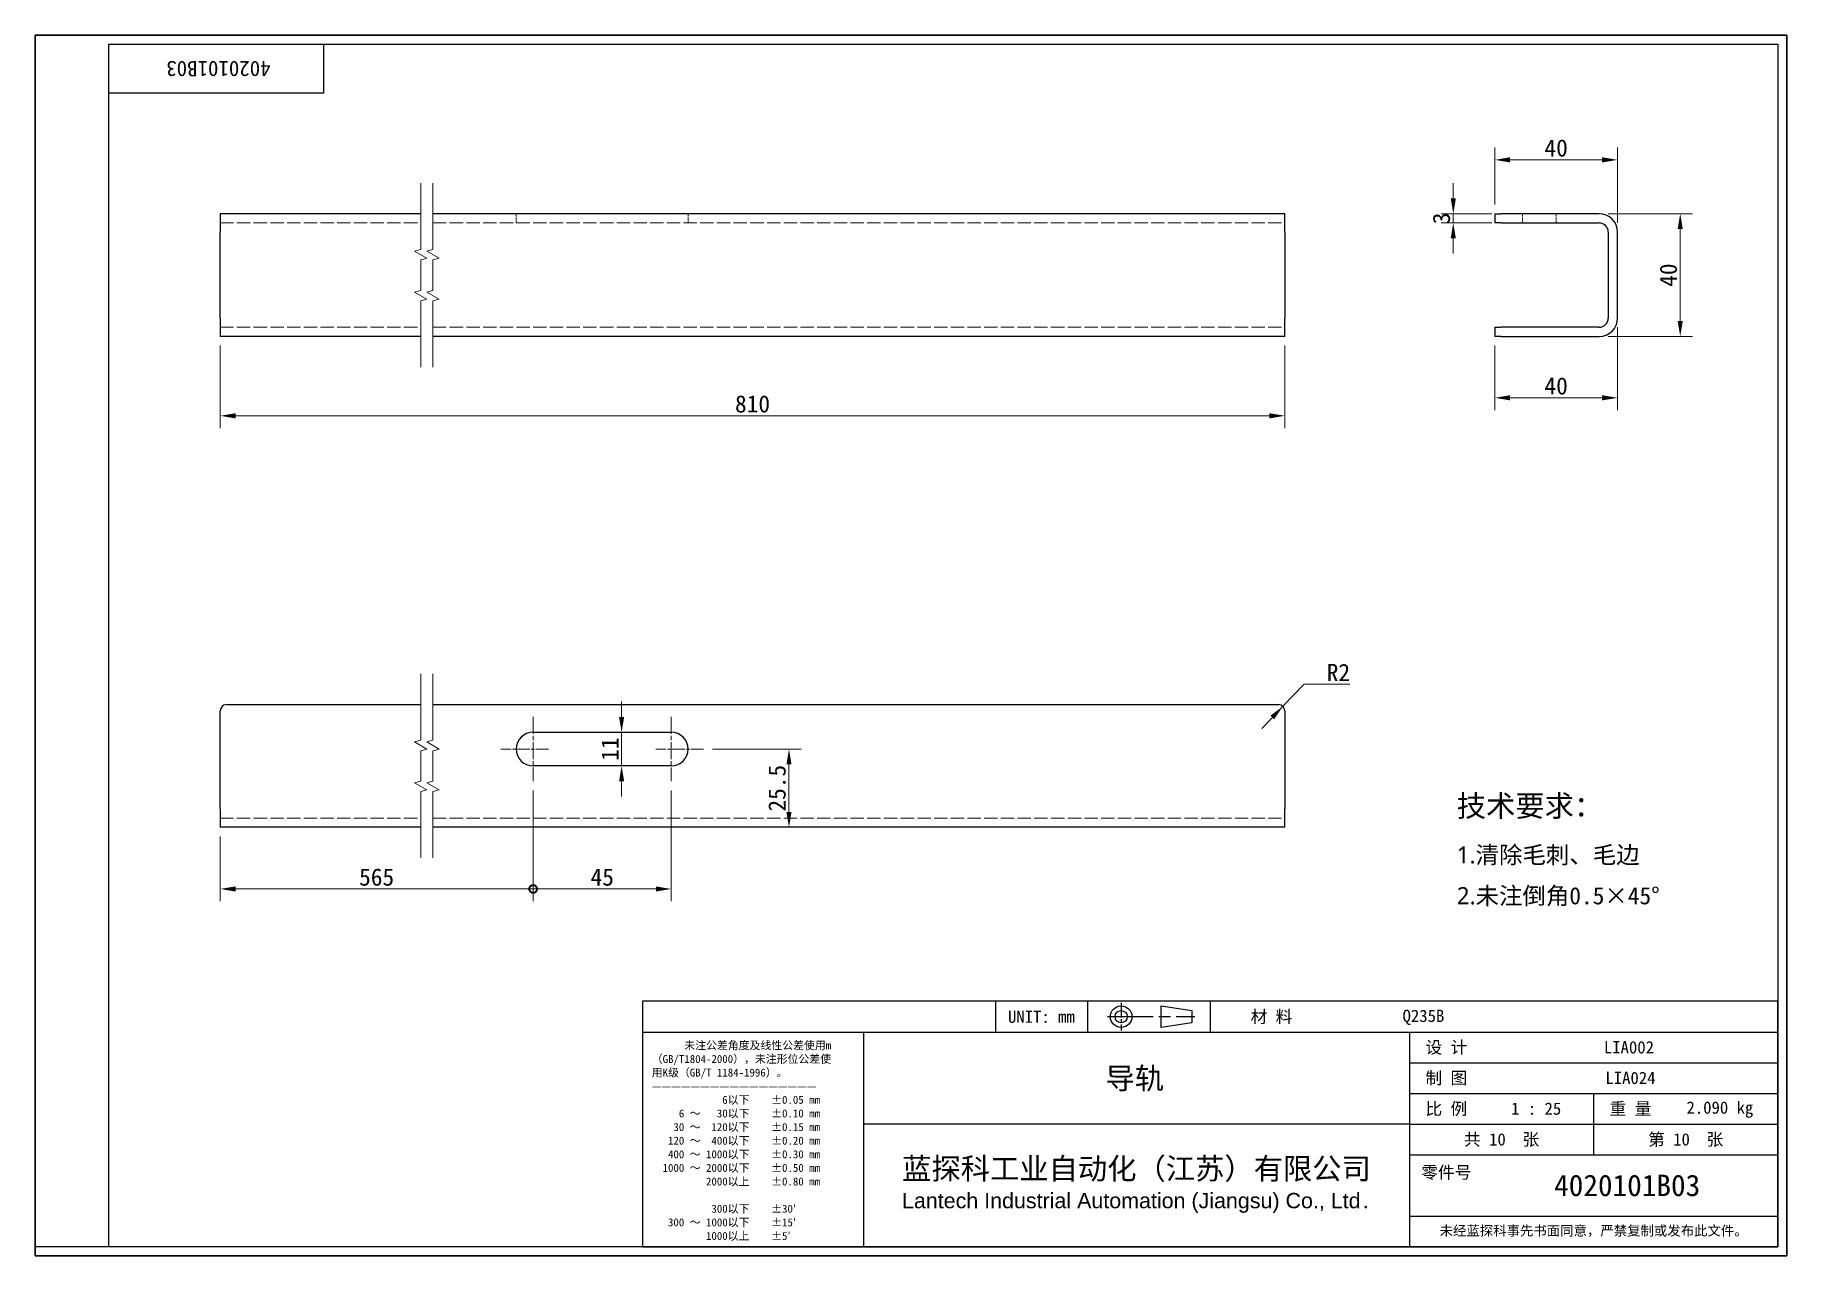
# Model space of a CAD drawing. Header units: millimetres. Extents: x 12 to 583, y 11 to 409.
import ezdxf
from ezdxf.enums import TextEntityAlignment as Align

# ---------------------------------------------------------------- set-up
doc = ezdxf.new("R2010")
doc.units = ezdxf.units.MM
doc.header["$LTSCALE"] = 2
doc.linetypes.add('CHAIN', pattern=[0.3543, 0.2362, -0.0295, 0.0591, -0.0295])
doc.linetypes.add('DASHED', pattern=[0.2067, 0.1654, -0.0413])
for name, color, linetype, lineweight in [('1', 7, 'Continuous', 18), ('可见 (ISO)', 7, 'Continuous', 25), ('图框 (ISO)', 7, 'Continuous', 35), ('标题 (ISO)', 7, 'Continuous', 25)]:
    doc.layers.add(name, color=color, linetype=linetype, lineweight=lineweight)
for name, color, linetype, lineweight, true_color in [('中心标记 (ISO)', 1, 'CHAIN', 18, 0xff0000), ('尺寸 (ISO)', 7, 'Continuous', 18, 0x008000), ('折线 (ISO)', 7, 'Continuous', 18, 0x008000), ('符号 (ISO)', 7, 'Continuous', 18, 0x008000), ('隐藏 (ISO)', 5, 'DASHED', 18, 0x0000ff)]:
    doc.layers.add(name, color=color, linetype=linetype, lineweight=lineweight, true_color=true_color)
doc.styles.add('文本样式164', font='SimSun.ttf')
doc.styles.add('文本样式165', font='SimSun.ttf')
doc.styles.add('文本样式74', font='SimSun.ttf')
doc.styles.add('最新国标', font='simfang.ttf')
doc.styles.add('注释文本 (ISO)', font='simfang.ttf')
doc.dimstyles.new('默认 (GB)', dxfattribs={"dimscale": 2, "dimtxt": 2.8, "dimasz": 2.5, "dimexe": 2, "dimexo": 1.5, "dimgap": 0.5, "dimtad": 1, "dimtoh": 1, "dimdsep": 46, "dimtxsty": '最新国标', "dimcen": 0.09, "dimdle": 10, "dimclrd": 256, "dimclre": 256, "dimclrt": 256, "dimaunit": 1, "dimadec": 3, "dimazin": 2, "dimtfac": 0.535714, "dimtdec": 3, "dimtmove": 0, "dimatfit": 3, "dimfxl": 0, "dimtolj": 1, "dimlwd": -1, "dimlwe": -1, "dimarcsym": 0})

# ---------------------------------------------------------------- blocks, each defined once
blk = doc.blocks.new('图框 最新国标')
at = {"layer": '图框 (ISO)'}
for p, q in [((6, 7), (6, 204.5)), ((6, 204.5), (291.5, 204.5)), ((291.5, 204.5), (291.5, 5.5)), ((6, 7), (6, 5.5)), ((6, 7), (6, 5.5)), ((291.5, 5.5), (6, 5.5))]:
    blk.add_line(p, q, dxfattribs=at)
at = {"layer": '图框 (ISO)', "color": 7, "linetype": 'Continuous', "lineweight": 25}
for p, q in [((18, 203), (290, 203)), ((18, 7), (18, 203)), ((18, 203), (290, 203)), ((53, 203), (53, 195)), ((290, 203), (290, 7)), ((290, 203), (290, 7)), ((53, 195), (18, 195)), ((290, 7), (6, 7)), ((290, 7), (18, 7))]:
    blk.add_line(p, q, dxfattribs=at)
at = {"layer": '图框 (ISO)', "style": '文本样式74'}
blk.add_attdef('零件代号_001', (44.39, 200.25), '', height=2.5, rotation=180, dxfattribs=at)
blk = doc.blocks.new('标题栏 副本 最新国标')
at = {"layer": '标题 (ISO)'}
for p, q in [((381.98, -183.84), (196.98, -183.84)), ((196.98, -183.84), (196.98, -223.84)), ((254.48, -183.84), (254.48, -188.84)), ((269.48, -183.84), (269.48, -188.84)), ((281.48, -188.09), (281.48, -184.59)), ((281.48, -184.59), (286.48, -185.34)), ((286.48, -185.34), (286.48, -187.34)), ((289.48, -183.84), (289.48, -188.84)), ((381.98, -223.84), (381.98, -183.84)), ((383.48, -183.84), (383.48, -225.34)), ((286.48, -187.34), (281.48, -188.09)), ((196.98, -188.84), (381.98, -188.84)), ((232.98, -188.84), (232.98, -223.84)), ((321.98, -188.84), (321.98, -223.84)), ((321.98, -193.84), (381.98, -193.84)), ((321.98, -198.84), (381.98, -198.84)), ((351.98, -198.84), (351.98, -208.84)), ((321.98, -203.84), (232.98, -203.84)), ((321.98, -203.84), (381.98, -203.84)), ((321.98, -208.84), (381.98, -208.84)), ((321.98, -218.84), (381.98, -218.84)), ((196.98, -223.84), (381.98, -223.84)), ((383.48, -225.34), (196.98, -225.34))]:
    blk.add_line(p, q, dxfattribs=at)
at = {"layer": '标题 (ISO)', "linetype": 'CHAIN', "ltscale": 5.000333}
blk.add_line((274.98, -184.09), (274.98, -188.59), dxfattribs=at)
at = {"layer": '标题 (ISO)', "linetype": 'CHAIN', "ltscale": 15.834605}
blk.add_line((272.73, -186.34), (286.98, -186.34), dxfattribs=at)
at = {"layer": '标题 (ISO)'}
for radius in [1.75, 1]:
    blk.add_circle((274.98, -186.34), radius, dxfattribs=at)
at = {"layer": '1', "style": '文本样式164'}
for s, p in [('UNIT: mm', (261.98, -186.34)), ('材 料', (299.48, -186.34)), ('设 计', (327.98, -191.34)), ('制 图', (327.98, -196.34)), ('比 例', (327.98, -201.34)), ('重 量', (357.98, -201.34)), ('共 10  张', (336.98, -206.34)), ('第 10  张', (366.98, -206.34))]:
    blk.add_text(s, height=2, dxfattribs=at).set_placement(p, align=Align.MIDDLE_CENTER)
at = {"layer": '标题 (ISO)', "style": '注释文本 (ISO)'}
for s, insert, char_height, attachment_point, line_spacing_factor in [('\\fSimSun|b0|i0;{\\H1.3000;      未注公差角度及线性公差使用m\\P}\\fSimSun|b0|i0;{\\H1.3000;（GB/T1804-2000），未注形位公差使\\P}\\fSimSun|b0|i0;{\\H1.3000;用K级（GB/T 1184-1996）。\\P}\\fSimSun|b0|i0;{\\H1.3000;—————————————————\\P}\\fSimSun|b0|i0;{\\H1.3000;             6以下    ±0.05 mm\\P}\\fSimSun|b0|i0;{\\H1.3000;     6 ～   30以下    ±0.10 mm\\P}\\fSimSun|b0|i0;{\\H1.3000;    30 ～  120以下    ±0.15 mm\\P}\\fSimSun|b0|i0;{\\H1.3000;   120 ～  400以下    ±0.20 mm\\P}\\fSimSun|b0|i0;{\\H1.3000;   400 ～ 1000以下    ±0.30 mm\\P}\\fSimSun|b0|i0;{\\H1.3000;  1000 ～ 2000以下    ±0.50 mm\\P}\\fSimSun|b0|i0;{\\H1.3000;          2000以上    ±0.80 mm\\P}\\fSimSun|b0|i0;{\\H1.3000;\\P}\\fSimSun|b0|i0;{\\H1.3000;           300以下    ±30′\\P}\\fSimSun|b0|i0;{\\H1.3000;   300 ～ 1000以下    ±15′\\P}\\fSimSun|b0|i0;{\\H1.3000;          1000以上    ±5′}', (198.48, -206.63), 1.3, 4, 1.023913), ('{\\fMicrosoft YaHei|b0|i0|c134|p34;\\H1.75x;蓝探科工业自动化（江苏）有限公司\\P\\fArial|b0|i0|c0|p34;\\H0.71429x;Lantech Industrial Automation (Jiangsu) Co., Ltd\\fFangSong|b0|i0|c134|p49;.\\H1.15195x; }', (277.48, -213.84), 2, 5, 0.978695)]:
    blk.add_mtext(s, dxfattribs=dict(at, insert=insert, char_height=char_height, attachment_point=attachment_point, line_spacing_factor=line_spacing_factor))
at = {"layer": '标题 (ISO)', "attachment_point": 5, "style": '注释文本 (ISO)'}
for s, insert, char_height in [('\\fFangSong|b0|i0;LIA024', (357.98, -196.34), 2), ('\\fFangSong|b0|i0;零件号', (327.98, -211.84), 2), ('\\fSimSun|b0|i0;{\\H1.6000;未经蓝探科事先书面同意，严禁复制或发布此文件。}', (351.98, -221.34), 1.6)]:
    blk.add_mtext(s, dxfattribs=dict(at, insert=insert, char_height=char_height))
at = {"layer": '标题 (ISO)'}
for tag, p, height, style in [('材料_001', (320.84, -187.21), 2, '注释文本 (ISO)'), ('设计人_001', (353.65, -192.33), 2, '注释文本 (ISO)'), ('库存编号_001', (272.43, -198.14), 3.5, '文本样式165'), ('视图比例_001', (338.53, -202.33), 2, '注释文本 (ISO)'), ('质量\\P3;_001', (367.11, -202.16), 2, '注释文本 (ISO)'), ('零件代号_001', (345.54, -215.59), 3.5, '文本样式165')]:
    blk.add_attdef(tag, p, '', height=height, dxfattribs=dict(at, style=style))
blk = doc.blocks.new('*D5')
at = {"layer": 'Defpoints', "color": 0, "transparency": 16777216}
for p in [(72.36, 310.74), (419.34, 310.74), (72.36, 284.87)]:
    blk.add_point(p, dxfattribs=at)
at = {"layer": '尺寸 (ISO)', "color": 116, "true_color": 0x00803f, "transparency": 16777216}
for p, q in [((72.36, 307.74), (72.36, 280.87)), ((419.34, 307.74), (419.34, 280.87)), ((414.34, 284.87), (77.36, 284.87))]:
    blk.add_line(p, q, dxfattribs=at)
for points in [[(77.36, 285.71), (77.36, 284.04), (72.36, 284.87)], [(414.34, 285.71), (414.34, 284.04), (419.34, 284.87)]]:
    blk.add_solid(points, dxfattribs=at)
at = {"layer": '尺寸 (ISO)', "transparency": 16777216, "insert": (245.85, 288.71), "char_height": 5.6, "attachment_point": 5, "style": '最新国标'}
blk.add_mtext('\\A1;810', dxfattribs=at)
blk = doc.blocks.new('*D6')
at = {"layer": 'Defpoints', "color": 0, "transparency": 16777216}
for p in [(527.77, 316.74), (487.77, 310.74), (487.77, 290.74)]:
    blk.add_point(p, dxfattribs=at)
at = {"layer": '尺寸 (ISO)', "color": 116, "true_color": 0x00803f, "transparency": 16777216}
for p, q in [((527.77, 313.74), (527.77, 286.74)), ((487.77, 307.74), (487.77, 286.74)), ((522.77, 290.74), (492.77, 290.74))]:
    blk.add_line(p, q, dxfattribs=at)
for points in [[(492.77, 291.58), (492.77, 289.91), (487.77, 290.74)], [(522.77, 291.58), (522.77, 289.91), (527.77, 290.74)]]:
    blk.add_solid(points, dxfattribs=at)
at = {"layer": '尺寸 (ISO)', "transparency": 16777216, "insert": (507.77, 294.58), "char_height": 5.6, "attachment_point": 5, "style": '最新国标'}
blk.add_mtext('\\A1;40', dxfattribs=at)
blk = doc.blocks.new('*D7')
at = {"layer": 'Defpoints', "color": 0, "transparency": 16777216}
for p in [(521.77, 350.74), (548.21, 350.74), (521.77, 310.74)]:
    blk.add_point(p, dxfattribs=at)
at = {"layer": '尺寸 (ISO)', "color": 116, "true_color": 0x00803f, "transparency": 16777216}
for p, q in [((524.77, 350.74), (552.21, 350.74)), ((548.21, 315.74), (548.21, 345.74)), ((524.77, 310.74), (552.21, 310.74))]:
    blk.add_line(p, q, dxfattribs=at)
for points in [[(547.38, 345.74), (549.04, 345.74), (548.21, 350.74)], [(547.38, 315.74), (549.04, 315.74), (548.21, 310.74)]]:
    blk.add_solid(points, dxfattribs=at)
at = {"layer": '尺寸 (ISO)', "transparency": 16777216, "insert": (544.38, 330.74), "char_height": 5.6, "attachment_point": 5, "rotation": 90, "style": '最新国标'}
blk.add_mtext('\\A1;40', dxfattribs=at)
blk = doc.blocks.new('*D8')
at = {"layer": 'Defpoints', "color": 0, "transparency": 16777216}
for p in [(487.77, 368.31), (487.77, 350.74), (527.77, 344.74)]:
    blk.add_point(p, dxfattribs=at)
at = {"layer": '尺寸 (ISO)', "color": 116, "true_color": 0x00803f, "transparency": 16777216}
for p, q in [((487.77, 353.74), (487.77, 372.31)), ((527.77, 347.74), (527.77, 372.31)), ((522.77, 368.31), (492.77, 368.31))]:
    blk.add_line(p, q, dxfattribs=at)
for points in [[(492.77, 369.15), (492.77, 367.48), (487.77, 368.31)], [(522.77, 369.15), (522.77, 367.48), (527.77, 368.31)]]:
    blk.add_solid(points, dxfattribs=at)
at = {"layer": '尺寸 (ISO)', "transparency": 16777216, "insert": (507.77, 372.15), "char_height": 5.6, "attachment_point": 5, "style": '最新国标'}
blk.add_mtext('\\A1;40', dxfattribs=at)
blk = doc.blocks.new('*D9')
at = {"layer": 'Defpoints', "color": 0, "transparency": 16777216}
for p in [(474.25, 350.74), (489.77, 350.74), (489.77, 347.74)]:
    blk.add_point(p, dxfattribs=at)
at = {"layer": '尺寸 (ISO)', "color": 116, "true_color": 0x00803f, "transparency": 16777216}
for p, q in [((474.25, 355.74), (474.25, 360.74)), ((486.77, 350.74), (470.25, 350.74)), ((474.25, 347.74), (474.25, 350.74)), ((486.77, 347.74), (470.25, 347.74)), ((474.25, 342.74), (474.25, 337.74))]:
    blk.add_line(p, q, dxfattribs=at)
for points in [[(473.42, 355.74), (475.08, 355.74), (474.25, 350.74)], [(473.42, 342.74), (475.08, 342.74), (474.25, 347.74)]]:
    blk.add_solid(points, dxfattribs=at)
at = {"layer": '尺寸 (ISO)', "transparency": 16777216, "insert": (470.42, 349.24), "char_height": 5.6, "attachment_point": 5, "rotation": 90, "style": '最新国标'}
blk.add_mtext('\\A1;3', dxfattribs=at)
blk = doc.blocks.new('*D10')
at = {"layer": 'Defpoints', "color": 0, "transparency": 16777216}
for p in [(417.34, 188.73), (418.72, 190.18)]:
    blk.add_point(p, dxfattribs=at)
at = {"layer": '尺寸 (ISO)', "color": 116, "true_color": 0x00803f, "transparency": 16777216}
for p, q in [((425.61, 197.42), (422.16, 193.8)), ((440.51, 197.42), (425.61, 197.42)), ((417.34, 188.73), (418.72, 190.18)), ((418.72, 190.18), (422.16, 193.8)), ((415.27, 186.56), (411.82, 182.93))]:
    blk.add_line(p, q, dxfattribs=at)
blk.add_solid([(414.66, 187.13), (415.87, 185.98), (418.72, 190.18)], dxfattribs=at)
at = {"layer": '尺寸 (ISO)', "transparency": 16777216, "insert": (436.8, 201.22), "char_height": 5.6, "attachment_point": 5, "style": '最新国标'}
blk.add_mtext('\\A1;R2', dxfattribs=at)
blk = doc.blocks.new('_DotSmall')
at = {"color": 0, "linetype": 'ByBlock', "const_width": 0.5}
blk.add_lwpolyline([(-0.0625, 0, 1), (0.0625, 0, 1)], format="xyb", close=True, dxfattribs=at)
blk = doc.blocks.new('*D11')
at = {"layer": 'Defpoints', "color": 0, "transparency": 16777216}
for p in [(174.34, 165.73), (72.36, 150.73), (174.34, 130.64)]:
    blk.add_point(p, dxfattribs=at)
at = {"layer": '尺寸 (ISO)', "color": 116, "true_color": 0x00803f, "transparency": 16777216}
for p, q in [((174.34, 162.73), (174.34, 126.64)), ((72.36, 147.73), (72.36, 126.64)), ((77.36, 130.64), (174.34, 130.64))]:
    blk.add_line(p, q, dxfattribs=at)
blk.add_solid([(77.36, 131.47), (77.36, 129.8), (72.36, 130.64)], dxfattribs=at)
at = {"layer": '尺寸 (ISO)', "color": 116, "true_color": 0x00803f, "transparency": 16777216, "xscale": 5, "yscale": 5, "zscale": 5}
blk.add_blockref('_DotSmall', (174.34, 130.64), dxfattribs=at)
at = {"layer": '尺寸 (ISO)', "transparency": 16777216, "insert": (123.33, 134.47), "char_height": 5.6, "attachment_point": 5, "style": '最新国标'}
blk.add_mtext('\\A1;565', dxfattribs=at)
blk = doc.blocks.new('*D13')
at = {"layer": 'Defpoints', "color": 0, "transparency": 16777216}
for p in [(174.34, 165.73), (219.34, 165.73), (219.34, 130.64)]:
    blk.add_point(p, dxfattribs=at)
at = {"layer": '尺寸 (ISO)', "color": 116, "true_color": 0x00803f, "transparency": 16777216}
for p, q in [((174.34, 162.73), (174.34, 126.64)), ((219.34, 162.73), (219.34, 126.64)), ((174.34, 130.64), (214.34, 130.64))]:
    blk.add_line(p, q, dxfattribs=at)
blk.add_solid([(214.34, 131.47), (214.34, 129.8), (219.34, 130.64)], dxfattribs=at)
at = {"layer": '尺寸 (ISO)', "color": 116, "true_color": 0x00803f, "transparency": 16777216, "xscale": 5, "yscale": 5, "zscale": 5, "rotation": 180}
blk.add_blockref('_DotSmall', (174.34, 130.64), dxfattribs=at)
at = {"layer": '尺寸 (ISO)', "transparency": 16777216, "insert": (196.86, 134.47), "char_height": 5.6, "attachment_point": 5, "style": '最新国标'}
blk.add_mtext('\\A1;45', dxfattribs=at)
blk = doc.blocks.new('*D14')
at = {"layer": 'Defpoints', "color": 0, "transparency": 16777216}
for p in [(229.84, 176.23), (257.73, 176.23), (257.73, 150.73)]:
    blk.add_point(p, dxfattribs=at)
at = {"layer": '尺寸 (ISO)', "color": 116, "true_color": 0x00803f, "transparency": 16777216}
for p, q in [((232.84, 176.23), (261.73, 176.23)), ((257.73, 155.73), (257.73, 171.23))]:
    blk.add_line(p, q, dxfattribs=at)
for points in [[(256.89, 171.23), (258.56, 171.23), (257.73, 176.23)], [(256.89, 155.73), (258.56, 155.73), (257.73, 150.73)]]:
    blk.add_solid(points, dxfattribs=at)
at = {"layer": '尺寸 (ISO)', "transparency": 16777216, "insert": (253.88, 163.48), "char_height": 5.6, "attachment_point": 5, "rotation": 90, "style": '最新国标'}
blk.add_mtext('\\A1;25.5', dxfattribs=at)
blk = doc.blocks.new('*D15')
at = {"layer": 'Defpoints', "color": 0, "transparency": 16777216}
for p in [(203.18, 181.73), (203.18, 181.73), (203.18, 170.73)]:
    blk.add_point(p, dxfattribs=at)
at = {"layer": '尺寸 (ISO)', "color": 116, "true_color": 0x00803f, "transparency": 16777216}
for p, q in [((203.18, 186.73), (203.18, 191.73)), ((203.18, 170.73), (203.18, 181.73)), ((203.18, 165.73), (203.18, 160.73))]:
    blk.add_line(p, q, dxfattribs=at)
for points in [[(202.34, 186.73), (204.01, 186.73), (203.18, 181.73)], [(202.34, 165.73), (204.01, 165.73), (203.18, 170.73)]]:
    blk.add_solid(points, dxfattribs=at)
at = {"layer": '尺寸 (ISO)', "transparency": 16777216, "insert": (199.38, 176.23), "char_height": 5.6, "attachment_point": 5, "rotation": 90, "style": '最新国标'}
blk.add_mtext('\\A1;11', dxfattribs=at)

msp = doc.modelspace()

# ---------------------------------------------------------------- linework, layer by layer
at = {"layer": '中心标记 (ISO)', "ltscale": 11.667578}
for p, q in [((174.3367, 186.7299), (174.3367, 165.7299)), ((219.3367, 186.7299), (219.3367, 165.7299))]:
    msp.add_line(p, q, dxfattribs=at)
at = {"layer": '中心标记 (ISO)', "ltscale": 8.611757}
for p, q in [((179.3367, 176.2299), (163.8367, 176.2299)), ((229.8367, 176.2299), (214.3367, 176.2299))]:
    msp.add_line(p, q, dxfattribs=at)
at = {"layer": '可见 (ISO)'}
for p, q in [((72.3597, 350.7443), (72.3597, 344.7443)), ((137.6886, 350.7443), (72.3597, 350.7443)), ((419.3367, 350.7443), (141.6886, 350.7443)), ((419.3367, 344.7443), (419.3367, 350.7443)), ((487.7697, 350.7443), (489.7697, 350.7443)), ((487.7697, 350.7443), (487.7697, 347.7443)), ((521.7697, 350.7443), (489.7697, 350.7443)), ((72.3597, 316.7443), (72.3597, 344.7443)), ((419.3367, 344.7443), (419.3367, 316.7443)), ((489.7697, 347.7443), (487.7697, 347.7443)), ((489.7697, 347.7443), (521.7697, 347.7443)), ((524.7697, 344.7443), (524.7697, 316.7443)), ((527.7697, 316.7443), (527.7697, 344.7443)), ((72.3597, 316.7443), (72.3597, 310.7443)), ((419.3367, 310.7443), (419.3367, 316.7443)), ((137.6886, 310.7443), (72.3597, 310.7443)), ((419.3367, 310.7443), (141.6886, 310.7443)), ((487.7697, 313.7443), (489.7697, 313.7443)), ((487.7697, 313.7443), (487.7697, 310.7443)), ((489.7697, 310.7443), (487.7697, 310.7443)), ((521.7697, 313.7443), (489.7697, 313.7443)), ((489.7697, 310.7443), (521.7697, 310.7443)), ((72.3597, 156.7299), (72.3597, 188.7299)), ((74.3597, 190.7299), (137.6886, 190.7299)), ((141.6886, 190.7299), (417.3367, 190.7299)), ((419.3367, 188.7299), (419.3367, 156.7299)), ((174.3367, 181.7299), (219.3367, 181.7299)), ((219.3367, 170.7299), (174.3367, 170.7299)), ((72.3597, 156.7299), (72.3597, 150.7299)), ((419.3367, 150.7299), (419.3367, 156.7299)), ((137.6886, 150.7299), (72.3597, 150.7299)), ((419.3367, 150.7299), (141.6886, 150.7299))]:
    msp.add_line(p, q, dxfattribs=at)
for centre, radius, start, end in [((521.7697, 344.7443), 6, 0, 90), ((521.7697, 344.7443), 3, 0, 90), ((521.7697, 316.7443), 3, 270, 0), ((521.7697, 316.7443), 6, 270, 0), ((74.3597, 188.7299), 2, 90, 180), ((417.3367, 188.7299), 2, 0, 90), ((174.3367, 176.2299), 5.5, 90, 270), ((219.3367, 176.2299), 5.5, 270, 90)]:
    msp.add_arc(centre, radius, start, end, dxfattribs=at)
at = {"layer": '折线 (ISO)', "flags": 128}
for points in [[(137.6886, 300.7443), (137.6886, 322.387), (139.6886, 322.9229), (135.6886, 325.2323), (137.6886, 325.7682), (137.6886, 335.7203), (139.6886, 336.2562), (135.6886, 338.5656), (137.6886, 339.1015), (137.6886, 360.7443)], [(141.6886, 300.7443), (141.6886, 322.387), (143.6886, 322.9229), (139.6886, 325.2323), (141.6886, 325.7682), (141.6886, 335.7203), (143.6886, 336.2562), (139.6886, 338.5656), (141.6886, 339.1015), (141.6886, 360.7443)], [(137.6886, 140.7299), (137.6886, 162.3726), (139.6886, 162.9085), (135.6886, 165.2179), (137.6886, 165.7538), (137.6886, 175.7059), (139.6886, 176.2418), (135.6886, 178.5512), (137.6886, 179.0871), (137.6886, 200.7299)], [(141.6886, 140.7299), (141.6886, 162.3726), (143.6886, 162.9085), (139.6886, 165.2179), (141.6886, 165.7538), (141.6886, 175.7059), (143.6886, 176.2418), (139.6886, 178.5512), (141.6886, 179.0871), (141.6886, 200.7299)]]:
    msp.add_lwpolyline(points, dxfattribs=at)
at = {"layer": '隐藏 (ISO)', "ltscale": 2.856945}
for p, q in [((168.8367, 350.7443), (168.8367, 347.7443)), ((224.8367, 350.7443), (224.8367, 347.7443)), ((496.7697, 350.7443), (496.7697, 347.7443)), ((507.7697, 350.7443), (507.7697, 347.7443))]:
    msp.add_line(p, q, dxfattribs=at)
at = {"layer": '隐藏 (ISO)', "ltscale": 13.169017}
for p, q in [((72.3597, 347.7443), (137.6886, 347.7443)), ((72.3597, 313.7443), (137.6886, 313.7443)), ((72.3597, 153.7299), (137.6886, 153.7299))]:
    msp.add_line(p, q, dxfattribs=at)
at = {"layer": '隐藏 (ISO)', "ltscale": 13.16904}
for p, q in [((141.6886, 347.7443), (419.3367, 347.7443)), ((141.6886, 313.7443), (419.3367, 313.7443)), ((141.6886, 153.7299), (419.3367, 153.7299))]:
    msp.add_line(p, q, dxfattribs=at)

# ---------------------------------------------------------------- block references
at = {"xscale": 2, "yscale": 2, "zscale": 2}
for name, p, values in [('图框 最新国标', (0, 0), {'零件代号_001': '4020101B03'}), ('标题栏 副本 最新国标', (-183.9651, 461.6886), {'零件代号_001': '4020101B03', '库存编号_001': '导轨', '质量\\P3;_001': '2.090 kg', '视图比例_001': '1 : 25', '设计人_001': 'LIA002', '材料_001': 'Q235B'})]:
    msp.add_blockref(name, p, dxfattribs=at).add_auto_attribs(values)

# ---------------------------------------------------------------- texts
at = {"layer": '符号 (ISO)', "insert": (475.3827, 143.0884), "char_height": 4.0000001, "width": 93.866673, "attachment_point": 4, "line_spacing_factor": 1.428116, "style": '注释文本 (ISO)'}
msp.add_mtext('{\\H1.75x;技术要求：\\P\\fSegoe UI|b0|i0|c134|p34;\\H0.8x;1.\\fFangSong|b0|i0|c134|p49;清除毛刺、毛边\\P\\fSegoe UI|b0|i0|c134|p34;2.\\fFangSong|b0|i0|c134|p49;未注倒角\\fSimSun|b0|i0|c134|p2;0.5×\\f仿宋_GB2312|b0|i0|c134|p0;45°}', dxfattribs=at)

# ---------------------------------------------------------------- dimensions: what is measured, and where the dimension line sits
at = {"layer": '尺寸 (ISO)', "color": 116, "true_color": 0x00803f}
for base, p1, p2, angle, override, picture, middle in [((487.7697, 368.3142), (527.7697, 344.7443), (487.7697, 350.7443), 180, {"dimgap": 0.5, "dimtoh": 0, "dimdec": 2, "dimtol": 0, "dimlim": 0, "dimtp": 0, "dimtm": 0, "dimtdec": 3, "dimtofl": 0, "dimatfit": 1}, '*D8', (507.7697, 368.3142)), ((474.2503, 350.7443), (489.7697, 347.7443), (489.7697, 350.7443), 270, {"dimgap": 0.5, "dimtoh": 0, "dimdec": 2, "dimtol": 0, "dimlim": 0, "dimtp": 0, "dimtm": 0, "dimtdec": 3, "dimtofl": 1, "dimatfit": 1}, '*D9', (474.2503, 349.2443)), ((548.2093, 350.7443), (521.7697, 310.7443), (521.7697, 350.7443), 270, {"dimgap": 0.5, "dimtoh": 0, "dimdec": 2, "dimtol": 0, "dimlim": 0, "dimtp": 0, "dimtm": 0, "dimtdec": 3, "dimtofl": 0, "dimatfit": 1}, '*D7', (548.2093, 330.7443)), ((487.7697, 290.7443), (527.7697, 316.7443), (487.7697, 310.7443), 180, {"dimgap": 0.5, "dimtoh": 0, "dimdec": 2, "dimtol": 0, "dimlim": 0, "dimtp": 0, "dimtm": 0, "dimtdec": 3, "dimtofl": 0, "dimatfit": 1}, '*D6', (507.7697, 290.7443)), ((203.177, 181.7299), (203.177, 170.7299), (203.177, 181.7299), 90, {"dimgap": 0.5, "dimtoh": 0, "dimdec": 2, "dimse1": 1, "dimse2": 1, "dimtol": 0, "dimlim": 0, "dimtp": 0, "dimtm": 0, "dimtdec": 3, "dimtofl": 1, "dimatfit": 1}, '*D15', (203.177, 176.2299)), ((257.7262, 176.2299), (257.7262, 150.7299), (229.8367, 176.2299), 90, {"dimgap": 0.5, "dimtoh": 0, "dimdec": 2, "dimse1": 1, "dimtol": 0, "dimlim": 0, "dimtp": 0, "dimtm": 0, "dimtdec": 3, "dimtofl": 0, "dimatfit": 1}, '*D14', (257.7262, 163.4799)), ((219.3367, 130.6377), (174.3367, 165.7299), (219.3367, 165.7299), 180, {"dimgap": 0.5, "dimtoh": 0, "dimdec": 2, "dimblk1": 'DotSmall', "dimsah": 1, "dimdle": 0, "dimtol": 0, "dimlim": 0, "dimtp": 0, "dimtm": 0, "dimtdec": 3, "dimtofl": 0, "dimatfit": 1}, '*D13', (196.8567, 130.6377))]:
    dim = msp.add_linear_dim(base=base, p1=p1, p2=p2, angle=angle, dimstyle='默认 (GB)', override=override, dxfattribs=at)
    dim.commit()
    dim.dimension.update_dxf_attribs({"geometry": picture, "text_midpoint": middle, "dimtype": 160})
for base, p1, p2, text, override, picture, middle in [((72.3597, 284.874), (419.3367, 310.7443), (72.3597, 310.7443), '810', {"dimgap": 0.5, "dimtoh": 0, "dimdec": 2, "dimlfac": 2.334449, "dimtol": 0, "dimlim": 0, "dimtp": 0, "dimtm": 0, "dimtdec": 3, "dimtofl": 0, "dimatfit": 1}, '*D5', (245.8482, 284.874)), ((174.3367, 130.6377), (72.3597, 150.7299), (174.3367, 165.7299), '565', {"dimgap": 0.5, "dimtoh": 0, "dimdec": 2, "dimlfac": 5.540465, "dimblk2": 'DotSmall', "dimsah": 1, "dimdle": 0, "dimtol": 0, "dimlim": 0, "dimtp": 0, "dimtm": 0, "dimtdec": 3, "dimtofl": 0, "dimatfit": 1}, '*D11', (123.3282, 130.6377))]:
    dim = msp.add_linear_dim(base=base, p1=p1, p2=p2, angle=180, text=text, dimstyle='默认 (GB)', override=override, dxfattribs=at)
    dim.commit()
    dim.dimension.update_dxf_attribs({"geometry": picture, "text_midpoint": middle, "dimtype": 160})
dim = msp.add_radius_dim(center=(417.3367, 188.7299), mpoint=(418.7155, 190.1787), dimstyle='默认 (GB)', override={"dimgap": 0.5, "dimtih": 1, "dimdec": 2, "dimlfac": 1, "dimcen": 0, "dimtol": 0, "dimlim": 0, "dimtp": 0, "dimtm": 0, "dimtdec": 3}, dxfattribs=at)
dim.commit()
dim.dimension.update_dxf_attribs({"geometry": '*D10', "text_midpoint": (436.8012, 197.4226), "dimtype": 164})

doc.saveas('drawing.dxf')
